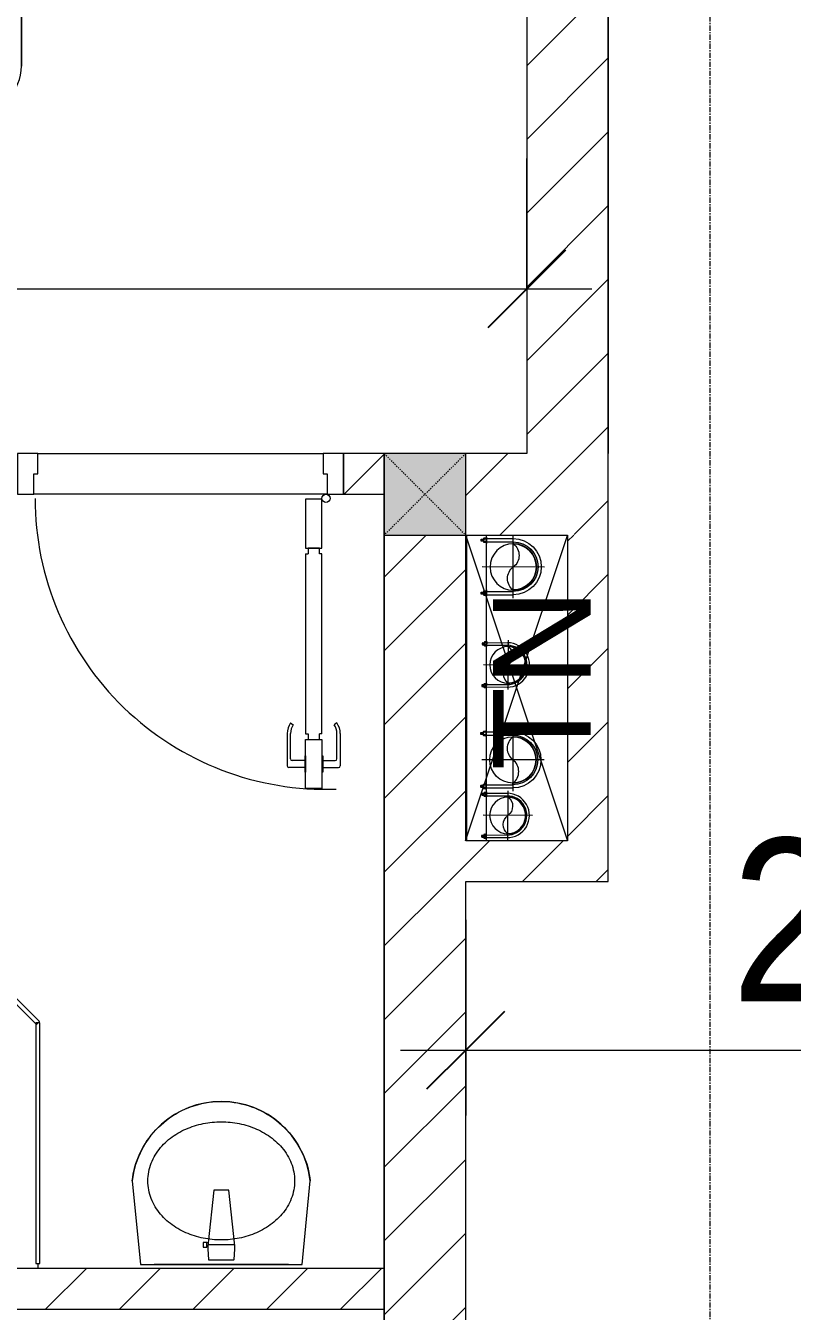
# Model space of a CAD drawing. Header units: millimetres. Extents: x 1591 to 239055, y -15958 to 83255.
# Drawn here: x 136852 to 138734, y 40232 to 43387 of the extents above; entities that cross this region are included whole.
import ezdxf

# ---------------------------------------------------------------- set-up
doc = ezdxf.new("R2010")
doc.units = ezdxf.units.MM
for name, pattern in [('Dash', [6, 3, -3]), ('Grid Line', [22.225, 12.7, -3.175, 3.175, -3.175]), ('IMPORT-CENTER _2_', [40.64, 25.4, -5.08, 5.08, -5.08])]:
    doc.linetypes.add(name, pattern=pattern)
for name, color, linetype, lineweight in [('0-1', 250, 'Continuous', 5), ('0-2', 7, 'Continuous', 9), ('A-ANNO-DIMS', 211, 'Continuous', 9), ('A-ANNO-DIMS-160', 211, 'Continuous', 9), ('A-DETL-GENF-1', 9, 'Continuous', 9), ('A-DOOR-1', 254, 'Continuous', 9), ('A-DOOR-2', 9, 'Continuous', 9), ('A-FLOR', 192, 'Continuous', 9), ('A-FLOR-1', 7, 'Continuous', 9), ('A-FLOR-2', 9, 'Continuous', 9), ('A-GLAZ-CURT-1', 254, 'Continuous', 9), ('A-GLAZ-CURT-2', 9, 'Continuous', 9), ('A-WALL-1', 253, 'Continuous', 18), ('A-WALL-2', 9, 'Continuous', 9), ('A-WALL-3', 113, 'Continuous', 18), ('A-WALL-PATT-1', 10, 'Continuous', 9), ('A-WALL-PATT-2', 111, 'Continuous', 9), ('G-ANNO-TEXT-1', 7, 'Continuous', 9), ('G-IMPT', 8, 'Continuous', 9), ('G-IMPT-2', 8, 'IMPORT-CENTER _2_', 9), ('I-FURN-1', 254, 'Continuous', 9), ('M-EQPM', 50, 'Continuous', 9), ('P-SANR-FIXT-1', 254, 'Continuous', 9), ('S-COLS', 52, 'Continuous', 9), ('S-COLS-5', 52, 'Continuous', 18), ('S-COLS-HDLN', 52, 'Dash', 9), ('S-GRID-1', 1, 'Grid Line', 9)]:
    doc.layers.add(name, color=color, linetype=linetype, lineweight=lineweight)
doc.styles.add('Arial_11', font='arial_0.ttf', dxfattribs={"height": 240})
doc.styles.add('UTM Avo', font='UTM Avo.ttf', dxfattribs={"width": 0.9, "height": 400})
doc.dimstyles.new('1_Dim_chi_tiet_2_5', dxfattribs={"dimscale": 304.8, "dimtxt": 399.720379, "dimasz": 0.629921, "dimexe": 0.524934, "dimexo": 0.0625, "dimgap": 0.052493, "dimtad": 1, "dimdec": 0, "dimrnd": 5, "dimzin": 0, "dimdsep": 46, "dimtxsty": 'UTM Avo', "dimblk1": 'OBLIQUE', "dimblk2": 'OBLIQUE', "dimsah": 1, "dimcen": 0.09, "dimdle": 0.524934, "dimazin": 0, "dimtfac": 1, "dimtdec": 4, "dimtix": 1, "dimtmove": 0, "dimatfit": 3, "dimfxl": 1.049869, "dimfxlon": 1, "dimtvp": 1, "dimtolj": 1, "dimtzin": 0, "dimarcsym": 2})
doc.dimstyles.new('1_Dim_chi_tiet_2_5_1', dxfattribs={"dimscale": 304.8, "dimtxt": 399.720379, "dimasz": 0.629921, "dimexe": 0.524934, "dimexo": 0.0625, "dimgap": 0.052493, "dimtad": 1, "dimdec": 0, "dimrnd": 5, "dimzin": 0, "dimdsep": 46, "dimtxsty": 'UTM Avo', "dimblk1": 'OBLIQUE', "dimblk2": 'OBLIQUE', "dimsah": 1, "dimcen": 0.09, "dimdle": 0.524934, "dimazin": 0, "dimtfac": 1, "dimtdec": 4, "dimtix": 1, "dimtmove": 0, "dimatfit": 3, "dimfxl": 1.049869, "dimfxlon": 1, "dimtvp": 1, "dimtolj": 1, "dimtzin": 0, "dimarcsym": 2})
pattern_1 = [(45, (0, 0), (-90.50967, 90.50967), [])]
pattern_2 = [(45, (95879.7, 0), (-90.50967, 90.50967), [])]

# ---------------------------------------------------------------- blocks, each defined once
blk = doc.blocks.new('NCV_TKTC_KET CAU_rvt-1-TKCS_MB TẦNG 6-8')
at = {"layer": 'A-FLOR-1'}
blk.add_line((42052.7, 41386.9), (42052.7, 42136.9), dxfattribs=at)
blk = doc.blocks.new('DOOR_CW_01 CANH MO-PANEL KINH - DIG_02-800x2200-CỬA NHÔM KÍNH-V22-TKCS_MB TẦNG 6-8')
at = {"layer": 'A-DETL-GENF-1'}
for p, q in [((-347, 772), (-307, 772)), ((-347, 652), (-347, 772)), ((-307, 772), (-307, 652)), ((-349, 731.8), (-347, 731.8)), ((-349, 692.2), (-349, 731.8)), ((-347, 692.2), (-347, 731.8)), ((-307, 692.2), (-307, 731.8)), ((-305, 731.8), (-307, 731.8)), ((-305, 692.2), (-305, 731.8)), ((-392, 637), (-392, 716.5)), ((-349, 720.5), (-388, 720.5)), ((-384, 699.5), (-384, 637)), ((-349, 703.5), (-380, 703.5)), ((-305, 720.5), (-266, 720.5)), ((-305, 703.5), (-274, 703.5)), ((-270, 699.5), (-270, 637)), ((-262, 637), (-262, 716.5)), ((-347, 692.2), (-349, 692.2)), ((-307, 692.2), (-305, 692.2)), ((-307, 652), (-347, 652)), ((-347, 638), (-341, 638)), ((-347, 638), (-347, 196)), ((-313, 652), (-341, 652)), ((-341, 652), (-341, 638)), ((-313, 638), (-313, 652)), ((-307, 638), (-313, 638)), ((-307, 196), (-307, 638)), ((-383.9, 611.2), (-377.3, 615.8)), ((-270.1, 611.2), (-276.7, 615.8)), ((-347, 196), (-341, 196)), ((-341, 196), (-341, 182)), ((-307, 196), (-313, 196)), ((-313, 182), (-313, 196)), ((-307, 182), (-347, 182)), ((-347, 182), (-347, 62)), ((-341, 182), (-313, 182)), ((-307, 62), (-307, 182)), ((-347, 62), (-307, 62))]:
    blk.add_line(p, q, dxfattribs=at)
blk.add_circle((-357, 60), 10, dxfattribs=at)
for centre, radius, start, end in [((-357, 60), 714, 360, 92), ((-388, 716.5), 4, 90, 180), ((-380, 699.5), 4, 90, 180), ((-274, 699.5), 4, 0, 90), ((-266, 716.5), 4, 0, 90), ((-347, 637), 45, 180, 215), ((-347, 637), 37, 180, 215), ((-307, 637), 37, 325, 0), ((-307, 637), 45, 325, 0)]:
    blk.add_arc(centre, radius, start, end, dxfattribs=at)
at = {"layer": 'A-DOOR-2'}
for p, q in [((-360, 50), (-400, 50)), ((-400, 50), (-400, -50)), ((-360, 0), (-360, 50)), ((-357, 50), (-332, 50)), ((400, 50), (360, 50)), ((360, 50), (360, 0)), ((400, -50), (400, 50)), ((-350, 0), (-360, 0)), ((-350, -50), (-350, 0)), ((360, 0), (350, 0)), ((350, 0), (350, -50)), ((-400, -50), (-350, -50)), ((350, -50), (400, -50))]:
    blk.add_line(p, q, dxfattribs=at)
blk = doc.blocks.new('bonruatreo - Chậu rửa-V24-TKCS_MB TẦNG 6-8')
at = {"layer": 'P-SANR-FIXT-1'}
for p, q in [((-218.6, 205), (-198.4, 0)), ((198.4, 0), (218.6, 205)), ((-18.5, 182.5), (-32.2, 52.9)), ((18.5, 182.5), (-18.5, 182.5)), ((33, 45.4), (18.5, 182.5)), ((-35.6, 54.2), (-44.7, 54.2)), ((-44.7, 54.2), (-44.7, 42.8)), ((-44.7, 42.8), (-35.6, 42.8)), ((-35.6, 52.9), (-35.6, 54.2)), ((-32.2, 52.9), (-35.6, 52.9)), ((-35.6, 44.2), (-35.6, 52.9)), ((-35.6, 42.8), (-35.6, 44.2)), ((-35.6, 44.2), (-33.1, 44.2)), ((-32.2, 52.9), (-33.1, 44.2)), ((-33, 37.3), (-31.4, 12.2)), ((32.7, 48.5), (-32.7, 48.5)), ((31.4, 12.2), (33, 37.3)), ((-198.4, 0), (198.4, 0)), ((165, 0), (-165, 0)), ((-30.2, 11), (30.2, 11))]:
    blk.add_line(p, q, dxfattribs=at)
at = {"layer": 'P-SANR-FIXT-1', "flags": 128}
blk.add_lwpolyline([(-218.6, 205), (-217.4, 213.7), (-215.9, 222.4), (-214, 231), (-211.8, 239.5), (-209.3, 247.9), (-206.4, 256.2), (-203.2, 264.4), (-199.6, 272.5), (-195.8, 280.4), (-191.6, 288.1), (-187.1, 295.7), (-182.3, 303.1), (-177.3, 310.3), (-171.9, 317.3), (-166.3, 324.1), (-160.4, 330.6), (-154.2, 336.9), (-147.8, 342.9), (-141.2, 348.7), (-134.3, 354.2), (-127.3, 359.4), (-120, 364.4), (-112.5, 369), (-104.9, 373.4), (-97.1, 377.4), (-89.1, 381.2), (-81, 384.6), (-72.7, 387.6), (-64.4, 390.4), (-55.9, 392.8), (-47.3, 394.8), (-38.7, 396.6), (-30, 397.9), (-21.3, 399), (-12.5, 399.6), (-3.7, 400), (5.1, 399.9), (13.9, 399.6), (22.6, 398.8), (31.4, 397.8), (40.1, 396.3), (48.7, 394.5), (57.2, 392.4), (65.7, 390), (74, 387.2), (82.2, 384.1), (90.3, 380.6), (98.3, 376.8), (106.1, 372.7), (113.7, 368.3), (121.1, 363.6), (128.4, 358.7), (135.4, 353.4), (142.2, 347.8), (148.8, 342), (155.2, 335.9), (161.3, 329.6), (167.2, 323), (172.8, 316.2), (178.1, 309.2), (183.1, 302), (187.8, 294.6), (192.2, 287), (196.4, 279.2), (200.2, 271.3), (203.7, 263.2), (206.8, 255), (209.7, 246.6), (212.2, 238.2), (214.3, 229.7), (216.1, 221.1), (217.6, 212.4), (218.6, 205)], dxfattribs=at)
at = {"layer": 'P-SANR-FIXT-1'}
for centre, radius, start, end in [((0, 180), 220, 6.525, 173.475), ((5.5, 41.4), 38.7, 175.8543, 186.034), ((-5.5, 41.4), 38.7, 353.966, 6.034), ((-30.1, 12.3), 1.3, 183.5997, 268.7722), ((30.1, 12.3), 1.3, 271.2278, 356.4003)]:
    blk.add_arc(centre, radius, start, end, dxfattribs=at)
blk.add_open_spline([(-180, 205), (-180, 212.4), (-178.6, 227.3), (-172.4, 248.8), (-162.5, 268.9), (-149.4, 287), (-133.8, 303), (-116.1, 316.6), (-96.9, 327.9), (-76.5, 336.8), (-55.2, 343.5), (-33.3, 347.9), (-11.2, 350.1), (11.1, 350.1), (33.3, 347.9), (55.2, 343.5), (76.5, 336.8), (96.9, 327.9), (116.1, 316.6), (133.8, 302.9), (149.5, 287), (162.5, 268.8), (172.4, 248.8), (178.5, 227.5), (179.9, 213), (180, 205.8)], degree=3, knots=[-1, -1, -1, -1, -0.9565217, -0.9130435, -0.8695652, -0.826087, -0.7826087, -0.7391304, -0.6956522, -0.6521739, -0.6086957, -0.5652174, -0.5217391, -0.4782609, -0.4347826, -0.3913043, -0.3478261, -0.3043478, -0.2608696, -0.2173913, -0.173913, -0.1304348, -0.0869565, -0.0434783, -0.0015239, -0.0015239, -0.0015239, -0.0015239], dxfattribs=at)
blk.add_open_spline([(180, 205), (180, 197.6), (178.6, 182.7), (172.4, 161.2), (162.5, 141.2), (149.5, 123), (133.8, 107.1), (116.1, 93.4), (96.9, 82.1), (76.5, 73.2), (55.2, 66.5), (33.3, 62.1), (11.1, 59.9), (-11.2, 59.9), (-33.3, 62.1), (-55.2, 66.5), (-76.5, 73.2), (-96.9, 82.1), (-116.1, 93.4), (-133.8, 107), (-149.4, 123), (-162.5, 141.1), (-172.4, 161.2), (-178.6, 182.7), (-180, 197.6), (-180, 205)], degree=3, dxfattribs=at)
blk = doc.blocks.new('System Panel - Glazed-901218-TKCS_MB TẦNG 6-8')
at = {"layer": 'A-GLAZ-CURT-2'}
for p, q in [((295.3, 5), (-295.3, 5)), ((-295.3, 5), (-295.3, -5)), ((295.3, -5), (295.3, 5)), ((-295.3, -5), (295.3, -5))]:
    blk.add_line(p, q, dxfattribs=at)
blk = doc.blocks.new('System Panel - Glazed-901219-TKCS_MB TẦNG 6-8')
at = {"layer": 'A-GLAZ-CURT-2'}
for p, q in [((316.6, 5), (-316.6, 5)), ((-316.6, 5), (-316.6, -5)), ((316.6, -5), (316.6, 5)), ((-316.6, -5), (316.6, -5))]:
    blk.add_line(p, q, dxfattribs=at)
blk = doc.blocks.new('GIUONG NGU-2TAB-1600x2000 - GIUONG NGU-2TAB-1600x2000-885815-TKCS_MB TẦNG 6-8')
at = {"layer": 'I-FURN-1'}
for p, q in [((458.5, 0), (8.5, 0)), ((8.5, 0), (8.5, -50)), ((458.5, -50), (458.5, 0)), ((2108.2, 0), (458.5, 0)), ((458.5, 0), (458.5, -50)), ((458.5, 0), (2108.2, 0)), ((2108.2, -50), (2108.2, 0)), ((2558.2, 0), (2108.2, 0)), ((2108.2, 0), (2108.2, -50)), ((2558.2, -50), (2558.2, 0)), ((458.5, -50), (8.5, -50)), ((8.5, -50), (8.5, -450.3)), ((8.5, -50), (458.5, -50)), ((458.5, -50), (8.5, -50)), ((8.5, -50), (8.5, -450.3)), ((458.5, -450.3), (458.5, -50)), ((2108.2, -50), (458.5, -50)), ((458.5, -50), (458.5, -1938.9)), ((458.5, -50), (2108.2, -50)), ((458.5, -1938.9), (458.5, -50)), ((458.5, -450.3), (458.5, -50)), ((458.5, -50), (2108.2, -50)), ((2558.2, -50), (2108.2, -50)), ((2108.2, -50), (2108.2, -450.3)), ((2108.2, -1938.9), (2108.2, -50)), ((2108.2, -50), (2558.2, -50)), ((2108.2, -50), (2558.2, -50)), ((2108.2, -450.3), (2108.2, -50)), ((2108.2, -50), (2108.2, -1938.9)), ((2558.2, -450.3), (2558.2, -50)), ((2558.2, -50), (2558.2, -450.3)), ((233.5, -86.8), (233.5, -413.5)), ((2333.2, -86.8), (2333.2, -413.5)), ((508.5, -100), (2058.2, -100)), ((508.5, -1938.9), (508.5, -100)), ((2058.2, -100), (2058.2, -1938.9)), ((120.2, -250.2), (346.8, -250.2)), ((2446.5, -250.2), (2219.8, -250.2)), ((8.5, -450.3), (458.5, -450.3)), ((8.5, -450.3), (458.5, -450.3)), ((2108.2, -450.3), (2558.2, -450.3)), ((2558.2, -450.3), (2108.2, -450.3)), ((1997.1, -2000), (569.6, -2000)), ((569.6, -2050), (1997.1, -2050)), ((1997.1, -2050), (569.6, -2050))]:
    blk.add_line(p, q, dxfattribs=at)
for centre in [(233.5, -250.2), (2333.2, -250.2)]:
    blk.add_circle(centre, 150.7, dxfattribs=at)
for centre, radius, start, end in [((569.6, -1938.9), 111.1, 180, 270), ((569.6, -1938.9), 111.1, 180, 270), ((569.6, -1938.9), 61.1, 180, 270), ((1997.1, -1938.9), 111.1, 270, 360), ((1997.1, -1938.9), 61.1, 270, 0), ((1997.1, -1938.9), 111.1, 270, 0)]:
    blk.add_arc(centre, radius, start, end, dxfattribs=at)
blk = doc.blocks.new('NCV_TKTC_TANG 6 - 8_rvt-2-TKCS_MB TẦNG 6-8')
at = {"layer": 'A-WALL-PATT-1'}
h = blk.add_hatch(dxfattribs=at)
h.set_pattern_fill('FP_1', color=256, style=0, pattern_type=2)
h.set_pattern_definition(pattern_1)
h.paths.add_polyline_path([(41852.6, 42236.9), (41852.6, 42336.9), (41752.6, 42336.9), (41752.6, 42236.9)])
h.paths.add_polyline_path([(40952.6, 42236.9), (40952.6, 42336.9), (40052.6, 42336.9), (40052.6, 42236.9), (40799.6, 42236.9)])
h = blk.add_hatch(dxfattribs=at)
h.set_pattern_fill('FP_1', color=256, style=0, pattern_type=2)
h.set_pattern_definition(pattern_1)
h.paths.add_polyline_path([(41852.6, 40236.9), (41852.6, 40336.9), (40052.6, 40336.9), (40052.6, 40236.9), (41605.6, 40236.9)])
h.paths.add_polyline_path([(39952.6, 40236.9), (39952.6, 40336.9), (38152.6, 40336.9), (38152.6, 40236.9), (38381.5, 40236.9)])
at = {"layer": 'A-FLOR-2'}
for p, q in [((41002.6, 42336.9), (41702.6, 42336.9)), ((41852.6, 40336.9), (41852.6, 42236.9)), ((41002.6, 40348.9), (41002.6, 40336.9)), ((41852.6, 37236.9), (41852.6, 40236.9))]:
    blk.add_line(p, q, dxfattribs=at)
at = {"layer": 'A-WALL-1'}
for p, q in [((41852.6, 42336.9), (41752.6, 42336.9)), ((41752.6, 42336.9), (41752.6, 42236.9)), ((41852.6, 42236.9), (41852.6, 42336.9)), ((41752.6, 42236.9), (41852.6, 42236.9)), ((41852.6, 40336.9), (40052.6, 40336.9)), ((41852.6, 40236.9), (41852.6, 40336.9)), ((40052.6, 40236.9), (41852.6, 40236.9))]:
    blk.add_line(p, q, dxfattribs=at)
at = {"layer": 'A-WALL-2'}
for p, q in [((41002.6, 42336.9), (41702.6, 42336.9)), ((41712.6, 42236.9), (40992.6, 42236.9))]:
    blk.add_line(p, q, dxfattribs=at)
at = {"layer": 'A-DOOR-1', "rotation": 180}
blk.add_blockref('DOOR_CW_01 CANH MO-PANEL KINH - DIG_02-800x2200-CỬA NHÔM KÍNH-V22-TKCS_MB TẦNG 6-8', (41352.6, 42286.9), dxfattribs=at)
at = {"layer": 'A-GLAZ-CURT-1'}
for name, p, rotation in [('System Panel - Glazed-901219-TKCS_MB TẦNG 6-8', (40778.7, 41163.5), 135.0000000000007), ('System Panel - Glazed-901218-TKCS_MB TẦNG 6-8', (41002.6, 40644.3), 90.0000000000005)]:
    blk.add_blockref(name, p, dxfattribs=dict(at, rotation=rotation))
at = {"layer": 'I-FURN-1'}
blk.add_blockref('GIUONG NGU-2TAB-1600x2000 - GIUONG NGU-2TAB-1600x2000-885815-TKCS_MB TẦNG 6-8', (38854.1, 45226.9), dxfattribs=at)
at = {"layer": 'P-SANR-FIXT-1'}
blk.add_blockref('bonruatreo - Chậu rửa-V24-TKCS_MB TẦNG 6-8', (41452.6, 40346.9), dxfattribs=at)
blk = doc.blocks.new('G1_SOF - BO TRU - 200x200-3056268-TKCS_MB TẦNG 6-8')
at = {"layer": 'S-COLS'}
blk.add_hatch(color=256, dxfattribs=at).paths.add_polyline_path([(100, -100), (100, 100), (-100, 100), (-100, -100)])
at = {"layer": 'S-COLS-5'}
for p, q in [((100, 100), (-100, 100)), ((-100, 100), (-100, -100)), ((100, -100), (100, 100)), ((-100, -100), (100, -100))]:
    blk.add_line(p, q, dxfattribs=at)
at = {"layer": 'S-COLS-HDLN'}
for p, q in [((100, 100), (-100, -100)), ((-100, 100), (100, -100))]:
    blk.add_line(p, q, dxfattribs=at)
blk = doc.blocks.new('TKTC_XREF_251221_MB TANG 2-7 - TKTC_XREF_260130_MB TANG 2-5_dwg_$cc-4746800-TKCS_MB TẦNG 6-8')
at = {"layer": 'G-IMPT-2'}
for p, q in [((0, -0.673), (0, 0.673)), ((-0.673, 0), (0.673, 0))]:
    blk.add_line(p, q, dxfattribs=at)
at = {"layer": 'M-EQPM'}
blk.add_circle((0, 0), 0.5, dxfattribs=at)
for centre, radius, start, end in [((0, 0), 0.5, 90, 270), ((0.188, 0.25), 0.313, 126.8699, 233.1301), ((-0.188, -0.25), 0.313, 306.8699, 53.1301)]:
    blk.add_arc(centre, radius, start, end, dxfattribs=at)
blk = doc.blocks.new('TKTC_XREF_251221_MB TANG 2-7 - TKTC_XREF_260130_MB TANG 2-5_dwg_CUM U_DN100-4746796-TKCS_MB TẦNG 6-8')
at = {"layer": 'G-IMPT'}
blk.add_hatch(color=256, dxfattribs=at).paths.add_polyline_path([(0, 61), (0, 57), (14.8, 55.1), (28.5, 49.4), (40.3, 40.3), (49.4, 28.5), (55.1, 14.8), (57, 0), (55.1, -14.8), (49.4, -28.5), (40.3, -40.3), (28.5, -49.4), (14.8, -55.1), (0, -57), (0, -61), (15.8, -58.9), (30.5, -52.8), (43.1, -43.1), (52.8, -30.5), (58.9, -15.8), (61, 0), (58.9, 15.8), (52.8, 30.5), (43.1, 43.1), (30.5, 52.8), (15.8, 58.9)])
for p, q in [((-79.1, 66.6), (-79.1, 63.4)), ((-76.6, 66.6), (-76.6, 63.4)), ((-74.6, 66.6), (-74.6, 63.4)), ((-72.7, 69.3), (-72.7, 60.7)), ((-66.9, 67.9), (-71.7, 67.9)), ((-66.9, 62.1), (-71.7, 62.1)), ((-65, 69), (0, 69)), ((-79.1, -63.4), (-79.1, -66.6)), ((-76.6, -63.4), (-76.6, -66.6)), ((-74.6, -63.4), (-74.6, -66.6)), ((-72.7, -60.7), (-72.7, -69.3)), ((-66.9, -62.1), (-71.7, -62.1)), ((-66.9, -67.9), (-71.7, -67.9)), ((-65, -69), (0, -69))]:
    blk.add_line(p, q, dxfattribs=at)
at = {"layer": 'G-IMPT', "flags": 128}
for points in [[(-72.7, 67.6), (-78.1, 67.6), (-78.1, 62.4), (-72.7, 62.4)], [(-71.7, 59.2), (-66.9, 59.2), (-66.9, 70.8), (-71.7, 70.8)], [(-66.9, 70.8), (-66.9, 72.7), (-65, 72.7), (-65, 57.3), (-66.9, 57.3), (-66.9, 59.2)], [(-65, 61), (0, 61), (0, 57)], [(-72.7, -62.4), (-78.1, -62.4), (-78.1, -67.6), (-72.7, -67.6)], [(-71.7, -70.8), (-66.9, -70.8), (-66.9, -59.2), (-71.7, -59.2)], [(-66.9, -59.2), (-66.9, -57.3), (-65, -57.3), (-65, -72.7), (-66.9, -72.7), (-66.9, -70.8)], [(-65, -61), (0, -61), (0, -57)]]:
    blk.add_lwpolyline(points, dxfattribs=at)
at = {"layer": 'G-IMPT'}
for centre, radius, start, end in [((-78.1, 66.6), 0.96, 90, 180), ((-78.1, 63.4), 0.96, 180, 270), ((-71.1, 69.3), 1.56, 112.6199, 247.3801), ((-67.9, 65), 4.8, 143.1301, 216.8699), ((-71.1, 60.7), 1.56, 112.6199, 247.3801), ((0, 0), 69, 270, 90), ((0, 0), 61, 270, 90), ((0, 0), 57, 270, 90), ((-78.1, -63.4), 0.96, 90, 180), ((-78.1, -66.6), 0.96, 180, 270), ((-71.1, -60.7), 1.56, 112.6199, 247.3801), ((-67.9, -65), 4.8, 143.1301, 216.8699), ((-71.1, -69.3), 1.56, 112.6199, 247.3801)]:
    blk.add_arc(centre, radius, start, end, dxfattribs=at)
blk = doc.blocks.new('TKTC_XREF_251221_MB TANG 2-7 - TKTC_XREF_260130_MB TANG 2-5_dwg_$cc-V139-TKCS_MB TẦNG 6-8')
at = {"layer": 'G-IMPT-2'}
for p, q in [((0, -0.673), (0, 0.673)), ((-0.673, 0), (0.673, 0))]:
    blk.add_line(p, q, dxfattribs=at)
at = {"layer": 'M-EQPM'}
blk.add_circle((0, 0), 0.5, dxfattribs=at)
for centre, radius, start, end in [((0, 0), 0.5, 90, 270), ((0.188, 0.25), 0.313, 126.8699, 233.1301), ((-0.188, -0.25), 0.313, 306.8699, 53.1301)]:
    blk.add_arc(centre, radius, start, end, dxfattribs=at)
blk = doc.blocks.new('TKTC_XREF_251221_MB TANG 2-7 - TKTC_XREF_260130_MB TANG 2-5_dwg_CUM U_DN100-4746799-TKCS_MB TẦNG 6-8')
at = {"layer": 'G-IMPT'}
blk.add_hatch(color=256, dxfattribs=at).paths.add_polyline_path([(0, 61), (15.8, 58.9), (30.5, 52.8), (43.1, 43.1), (52.8, 30.5), (58.9, 15.8), (61, 0), (58.9, -15.8), (52.8, -30.5), (43.1, -43.1), (30.5, -52.8), (15.8, -58.9), (0, -61), (0, -57), (14.8, -55.1), (28.5, -49.4), (40.3, -40.3), (49.4, -28.5), (55.1, -14.8), (57, 0), (55.1, 14.8), (49.4, 28.5), (40.3, 40.3), (28.5, 49.4), (14.8, 55.1), (0, 57)])
for p, q in [((-79.1, 66.6), (-79.1, 63.4)), ((-76.6, 66.6), (-76.6, 63.4)), ((-74.6, 66.6), (-74.6, 63.4)), ((-72.7, 69.3), (-72.7, 60.7)), ((-66.9, 67.9), (-71.7, 67.9)), ((-65, 69), (0, 69)), ((-66.9, 62.1), (-71.7, 62.1)), ((-72.7, -60.7), (-72.7, -69.3)), ((-66.9, -62.1), (-71.7, -62.1)), ((-79.1, -63.4), (-79.1, -66.6)), ((-76.6, -63.4), (-76.6, -66.6)), ((-74.6, -63.4), (-74.6, -66.6)), ((-66.9, -67.9), (-71.7, -67.9)), ((-65, -69), (0, -69))]:
    blk.add_line(p, q, dxfattribs=at)
at = {"layer": 'G-IMPT', "flags": 128}
for points in [[(-72.7, 67.6), (-78.1, 67.6), (-78.1, 62.4), (-72.7, 62.4)], [(-71.7, 59.2), (-66.9, 59.2), (-66.9, 70.8), (-71.7, 70.8)], [(-66.9, 70.8), (-66.9, 72.7), (-65, 72.7), (-65, 57.3), (-66.9, 57.3), (-66.9, 59.2)], [(-65, 61), (0, 61), (0, 57)], [(-72.7, -62.4), (-78.1, -62.4), (-78.1, -67.6), (-72.7, -67.6)], [(-71.7, -70.8), (-66.9, -70.8), (-66.9, -59.2), (-71.7, -59.2)], [(-66.9, -59.2), (-66.9, -57.3), (-65, -57.3), (-65, -72.7), (-66.9, -72.7), (-66.9, -70.8)], [(-65, -61), (0, -61), (0, -57)]]:
    blk.add_lwpolyline(points, dxfattribs=at)
at = {"layer": 'G-IMPT'}
for centre, radius, start, end in [((-78.1, 66.6), 0.96, 90, 180), ((-78.1, 63.4), 0.96, 180, 270), ((-71.1, 69.3), 1.56, 112.6199, 247.3801), ((-67.9, 65), 4.8, 143.1301, 216.8699), ((0, 0), 69, 270, 90), ((-71.1, 60.7), 1.56, 112.6199, 247.3801), ((0, 0), 61, 270, 90), ((0, 0), 57, 270, 90), ((-78.1, -63.4), 0.96, 90, 180), ((-71.1, -60.7), 1.56, 112.6199, 247.3801), ((-67.9, -65), 4.8, 143.1301, 216.8699), ((-78.1, -66.6), 0.96, 180, 270), ((-71.1, -69.3), 1.56, 112.6199, 247.3801)]:
    blk.add_arc(centre, radius, start, end, dxfattribs=at)
blk = doc.blocks.new('TKTC_XREF_251221_MB TANG 2-7 - TKTC_XREF_260130_MB TANG 2-5_dwg_$cc-4746798-TKCS_MB TẦNG 6-8')
at = {"layer": 'G-IMPT-2'}
for p, q in [((0, -0.673), (0, 0.673)), ((-0.673, 0), (0.673, 0))]:
    blk.add_line(p, q, dxfattribs=at)
at = {"layer": 'M-EQPM'}
blk.add_circle((0, 0), 0.5, dxfattribs=at)
for centre, radius, start, end in [((0, 0), 0.5, 90, 270), ((0.188, 0.25), 0.313, 126.8699, 233.1301), ((-0.188, -0.25), 0.313, 306.8699, 53.1301)]:
    blk.add_arc(centre, radius, start, end, dxfattribs=at)
blk = doc.blocks.new('TKTC_XREF_251221_MB TANG 2-7 - TKTC_XREF_260130_MB TANG 2-5_dwg_$cc-4746797-TKCS_MB TẦNG 6-8')
at = {"layer": 'G-IMPT-2'}
for p, q in [((0, -0.673), (0, 0.673)), ((-0.673, 0), (0.673, 0))]:
    blk.add_line(p, q, dxfattribs=at)
at = {"layer": 'M-EQPM'}
blk.add_circle((0, 0), 0.5, dxfattribs=at)
for centre, radius, start, end in [((0, 0), 0.5, 90, 270), ((0.188, 0.25), 0.313, 126.8699, 233.1301), ((-0.188, -0.25), 0.313, 306.8699, 53.1301)]:
    blk.add_arc(centre, radius, start, end, dxfattribs=at)
blk = doc.blocks.new('TKTC_XREF_251221_MB TANG 2-7 - TKTC_XREF_251221_MB TANG 2-7-2039446-TKCS_MB TẦNG 6-8')
at = {"layer": 'M-EQPM'}
for p, q in [((8451, 24898.8), (8401.8, 24898.5)), ((8401.8, 24898.5), (8401.8, 24150)), ((8451, 24150), (8451, 24898.8))]:
    blk.add_line(p, q, dxfattribs=at)
at = {"extrusion": (0, 0, -1)}
for name, p, xscale, yscale, zscale, rotation in [('TKTC_XREF_251221_MB TANG 2-7 - TKTC_XREF_260130_MB TANG 2-5_dwg_CUM U_DN100-4746799-TKCS_MB TẦNG 6-8', (-8516.8, 24822.4), 0.9975000000000005, 0.9975000000000005, -0.9975000000000005, 180.0467435561312), ('TKTC_XREF_251221_MB TANG 2-7 - TKTC_XREF_260130_MB TANG 2-5_dwg_$cc-V139-TKCS_MB TẦNG 6-8', (-8516.8, 24821.6), 113.7150000000092, 113.7150000000092, -113.7150000000092, 0.04476088158440977), ('TKTC_XREF_251221_MB TANG 2-7 - TKTC_XREF_260130_MB TANG 2-5_dwg_$cc-4746800-TKCS_MB TẦNG 6-8', (-8504.3, 24581.3), 90.00000000005133, 90.00000000005133, -90.00000000005132, 0.419778997776333), ('TKTC_XREF_251221_MB TANG 2-7 - TKTC_XREF_260130_MB TANG 2-5_dwg_CUM U_DN100-4746799-TKCS_MB TẦNG 6-8', (-8516, 24348.1), 0.9974999999999966, 0.9974999999999966, -0.9974999999999966, 180.0467435564899), ('TKTC_XREF_251221_MB TANG 2-7 - TKTC_XREF_260130_MB TANG 2-5_dwg_$cc-4746797-TKCS_MB TẦNG 6-8', (-8503.8, 24211.9), 90.0000000000512, 90.0000000000512, -90.0000000000512, 0.419778997776333)]:
    blk.add_blockref(name, p, dxfattribs=dict(at, xscale=xscale, yscale=yscale, zscale=zscale, rotation=rotation))
for name, p, xscale, yscale, zscale, rotation in [('TKTC_XREF_251221_MB TANG 2-7 - TKTC_XREF_260130_MB TANG 2-5_dwg_CUM U_DN100-4746796-TKCS_MB TẦNG 6-8', (8502.4, 24581.3), 0.7894736842105257, 0.7894736842105257, 0.7894736842105257, 359.5802210006296), ('TKTC_XREF_251221_MB TANG 2-7 - TKTC_XREF_260130_MB TANG 2-5_dwg_$cc-4746798-TKCS_MB TẦNG 6-8', (8516, 24348.1), 113.7150000000092, 113.7150000000092, 113.7150000000092, 179.9532564459116), ('TKTC_XREF_251221_MB TANG 2-7 - TKTC_XREF_260130_MB TANG 2-5_dwg_CUM U_DN100-4746796-TKCS_MB TẦNG 6-8', (8501.9, 24211.9), 0.7894736842105242, 0.7894736842105242, 0.7894736842105242, 359.5802210006287)]:
    blk.add_blockref(name, p, dxfattribs=dict(xscale=xscale, yscale=yscale, zscale=zscale, rotation=rotation))
blk = doc.blocks.new('DIMBLOCK59-TKCS_MB TẦNG 6-8')
at = {"layer": 'A-ANNO-DIMS-160'}
for p, q in [((137932.3, 41192.8), (137932.3, 40712.8)), ((137932.3, 40872.8), (137932.3, 41192.8)), ((140332.3, 40552.8), (140332.3, 41032.8)), ((137772.3, 40872.8), (140492.3, 40872.8)), ((140332.3, 40872.8), (140332.3, 40552.8))]:
    blk.add_line(p, q, dxfattribs=at)
at = {"layer": 'A-ANNO-DIMS-160', "lineweight": 25}
for p, q in [((137932.3, 40872.8), (138028.3, 40968.8)), ((140332.3, 40872.8), (140428.3, 40968.8)), ((137932.3, 40872.8), (137836.3, 40776.8)), ((140332.3, 40872.8), (140236.3, 40776.8))]:
    blk.add_line(p, q, dxfattribs=at)
at = {"layer": 'A-ANNO-DIMS-160', "color": 0, "insert": (138584.5, 41392.5), "char_height": 400, "width": 1314.636, "attachment_point": 1, "line_spacing_factor": 1.110334, "style": 'UTM Avo'}
blk.add_mtext('2400', dxfattribs=at)
blk = doc.blocks.new('_Oblique')
at = {"color": 0, "linetype": 'ByBlock', "lineweight": -2}
blk.add_line((-0.5, -0.5), (0.5, 0.5), dxfattribs=at)
blk = doc.blocks.new('DIMBLOCK320-TKCS_MB TẦNG 6-8')
at = {"layer": 'A-ANNO-DIMS-160'}
for p, q in [((129732.3, 43061.3), (129732.3, 42581.3)), ((129732.3, 42741.3), (129732.3, 43061.3)), ((138082.3, 43061.3), (138082.3, 42581.3)), ((138082.3, 42741.3), (138082.3, 43061.3)), ((129572.3, 42741.3), (138242.3, 42741.3))]:
    blk.add_line(p, q, dxfattribs=at)
at = {"layer": 'A-ANNO-DIMS-160', "lineweight": 25}
for p, q in [((129732.3, 42741.3), (129828.3, 42837.3)), ((138082.3, 42741.3), (138178.3, 42837.3)), ((129732.3, 42741.3), (129636.3, 42645.3)), ((138082.3, 42741.3), (137986.3, 42645.3))]:
    blk.add_line(p, q, dxfattribs=at)
at = {"layer": 'A-ANNO-DIMS-160', "color": 0, "insert": (133359.5, 43261), "char_height": 400, "width": 1314.636, "attachment_point": 1, "line_spacing_factor": 1.110334, "style": 'UTM Avo'}
blk.add_mtext('8350', dxfattribs=at)

msp = doc.modelspace()

# ---------------------------------------------------------------- hatches: boundary and pattern name
at = {"layer": 'A-WALL-PATT-2'}
h = msp.add_hatch(dxfattribs=at)
h.set_pattern_fill('FP_1', color=256, style=0, pattern_type=2)
h.set_pattern_definition(pattern_2)
h.paths.add_polyline_path([(138282.3, 42336.9), (138282.3, 45236.9), (138082.3, 45236.9), (138082.3, 42336.9)])
h = msp.add_hatch(dxfattribs=at)
h.set_pattern_fill('FP_1', color=256, style=0, pattern_type=2)
h.set_pattern_definition(pattern_2)
h.paths.add_polyline_path([(137932.3, 42136.9), (138282.3, 42138.3), (138282.3, 42336.9), (137932.3, 42336.9), (137932.3, 42138.3)])
h = msp.add_hatch(dxfattribs=at)
h.set_pattern_fill('FP_1', color=256, style=0, pattern_type=2)
h.set_pattern_definition(pattern_2)
h.paths.add_polyline_path([(137932.3, 41286.9), (137932.3, 42136.9), (137732.3, 42136.9), (137732.3, 41286.9), (137888.3, 41286.9)])
h = msp.add_hatch(dxfattribs=at)
h.set_pattern_fill('FP_1', color=256, style=0, pattern_type=2)
h.set_pattern_definition(pattern_2)
h.paths.add_polyline_path([(138282.3, 41386.9), (138282.3, 42136.9), (138182.3, 42136.9), (138182.3, 41386.9)])
h = msp.add_hatch(dxfattribs=at)
h.set_pattern_fill('FP_1', color=256, style=0, pattern_type=2)
h.set_pattern_definition(pattern_2)
h.paths.add_polyline_path([(137932.3, 41286.9), (138282.3, 41286.9), (138282.3, 41386.9), (137932.3, 41386.9), (137932.3, 41344.7)])
h = msp.add_hatch(dxfattribs=at)
h.set_pattern_fill('FP_1', color=256, style=0, pattern_type=2)
h.set_pattern_definition(pattern_2)
h.paths.add_polyline_path([(137932.3, 37236.9), (137932.3, 37385.3), (137732.3, 37385.3), (137732.3, 37236.9), (137832.3, 37236.9)])
h.paths.add_polyline_path([(137732.3, 38475.3), (137932.3, 38475.3), (137932.3, 41286.9), (137732.3, 41286.9), (137732.3, 39492.9)])

# ---------------------------------------------------------------- linework, layer by layer
at = {"layer": '0-2'}
for p, q in [((137932.2, 41386.9), (138182.3, 42136.1)), ((138182.3, 41387.8), (137932.3, 42136.5))]:
    msp.add_line(p, q, dxfattribs=at)
at = {"layer": 'A-FLOR'}
msp.add_line((138282.3, 45436.9), (138282.3, 42336.9), dxfattribs=at)
at = {"layer": 'A-WALL-3'}
for p, q in [((138282.3, 42336.9), (138282.3, 45436.9)), ((138082.3, 45236.9), (138082.3, 42336.9)), ((138082.3, 42336.9), (137932.3, 42336.9)), ((138282.3, 41286.9), (138282.3, 42336.9)), ((137732.3, 42136.9), (137732.3, 38475.3)), ((137932.3, 42136.9), (138182.3, 42136.9)), ((137932.3, 41386.9), (137932.3, 42136.9)), ((138182.3, 42136.9), (138182.3, 41386.9)), ((138182.3, 41386.9), (137932.3, 41386.9)), ((137932.3, 41286.9), (138282.3, 41286.9)), ((137932.3, 38475.3), (137932.3, 41286.9))]:
    msp.add_line(p, q, dxfattribs=at)
at = {"layer": 'S-GRID-1'}
msp.add_line((138532.3, 19149.4), (138532.3, 77012.5), dxfattribs=at)

# ---------------------------------------------------------------- block references
at = {"layer": '0-1'}
for name in ['NCV_TKTC_KET CAU_rvt-1-TKCS_MB TẦNG 6-8', 'NCV_TKTC_TANG 6 - 8_rvt-2-TKCS_MB TẦNG 6-8']:
    msp.add_blockref(name, (95879.7, 0), dxfattribs=at)
at = {"layer": 'M-EQPM'}
msp.add_blockref('TKTC_XREF_251221_MB TANG 2-7 - TKTC_XREF_251221_MB TANG 2-7-2039446-TKCS_MB TẦNG 6-8', (129532.3, 17236.9), dxfattribs=at)
at = {"layer": 'S-COLS'}
msp.add_blockref('G1_SOF - BO TRU - 200x200-3056268-TKCS_MB TẦNG 6-8', (137832.3, 42236.9), dxfattribs=at)

# ---------------------------------------------------------------- texts
at = {"layer": 'G-ANNO-TEXT-1', "insert": (138119, 41782.7), "char_height": 240, "width": 624, "attachment_point": 5, "rotation": 90, "line_spacing_factor": 0.936439, "style": 'Arial_11'}
msp.add_mtext('\\pt79.9992,160.0008,240,319.9992,400.0008,480,559.9992,640.0008,720,799.9992,880.0008,960,1039.9992,1120.0008,1200,1279.9992,1360.0008,1440,1519.9992,1600.0008,1680,1759.9992,1840.0008,1920,1999.9992,2080.0008,2160,2239.9992,2320.0008,2400,2479.9992,2560.0008;TN', dxfattribs=at)
msp.add_mtext('\\pt79.9992,160.0008,240,319.9992,400.0008,480,559.9992,640.0008,720,799.9992,880.0008,960,1039.9992,1120.0008,1200,1279.9992,1360.0008,1440,1519.9992,1600.0008,1680,1759.9992,1840.0008,1920,1999.9992,2080.0008,2160,2239.9992,2320.0008,2400,2479.9992,2560.0008;TN', dxfattribs=at)

# ---------------------------------------------------------------- dimensions: what is measured, and where the dimension line sits
at = {"layer": 'A-ANNO-DIMS'}
for base, p1, p2, dimstyle, override, picture, middle in [((138082.3, 42741.3), (129732.3, 43061.3), (138082.3, 43061.3), '1_Dim_chi_tiet_2_5_1', {"dimpost": '<>', "dimfxl": 8350}, 'DIMBLOCK320-TKCS_MB TẦNG 6-8', (133907.3, 42964.3)), ((140332.3, 40872.8), (137932.3, 41192.8), (140332.3, 40552.8), '1_Dim_chi_tiet_2_5', {"dimpost": '<>', "dimfxl": 2483.799029}, 'DIMBLOCK59-TKCS_MB TẦNG 6-8', (139132.3, 41095.8))]:
    dim = msp.add_linear_dim(base=base, p1=p1, p2=p2, dimstyle=dimstyle, override=override, dxfattribs=at)
    dim.commit()
    dim.dimension.update_dxf_attribs({"geometry": picture, "text_midpoint": middle})

doc.saveas('drawing.dxf')
